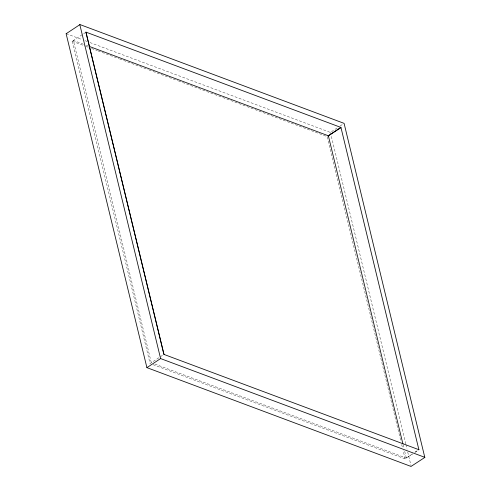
<?xml version="1.0" encoding="UTF-8"?>
<svg xmlns="http://www.w3.org/2000/svg" width="491" height="491" viewBox="0 0 491 491"><rect width="100%" height="100%" fill="white"/><g stroke="black" fill="none" stroke-linecap="round" stroke-linejoin="round"><path stroke-width="0.37" stroke-dasharray="2.46 1.84" d="M412.25 454.015L405.106 458.895L403.123 450.48M72.097 41.25L150.068 363.555L163.902 354.392M89.902 42.527L330.4 132.429L337.569 127.672M85.741 32.351L72.189 41.244M340.116 125.991L343.289 123.885M414.791 452.334L418.602 449.805M154.904 364.07L406.327 458.054L412.618 453.887M415.134 452.217L418.915 449.713M405.069 458.864L151.707 364.169M66.23 33.676L82.009 39.575M84.882 40.649L87.036 41.453M83.402 44.208L73.343 40.452L151.314 362.732M86.275 45.282L88.429 46.086M72.281 41.269L85.195 46.093M85.913 46.363L88.067 47.167M91.651 48.511L97.396 50.653M98.108 50.923L118.92 58.699M119.632 58.969L148.337 69.697M149.049 69.968L177.748 80.69M178.466 80.96L327.135 136.584M405.75 443.925L330.4 132.429M405.928 444.668L407.014 449.136M407.733 452.113L410.973 465.517M403.086 444.662L403.983 448.381M404.707 451.358L406.327 458.054M327.233 136.786L400.957 441.538M401.681 444.515L402.399 447.497"/><path stroke-width="0.74" d="M418.602 449.805L418.903 449.75L340.944 127.439L85.931 32.111L164.012 354.52M66.107 33.633L146.913 367.642L411.022 466.432L424.813 457.446L344.087 123.358L79.978 24.568L66.23 33.676M424.893 457.367L160.6 358.571L146.913 367.642M89.147 46.357L328.356 135.78L340.975 127.678M327.957 136.068L340.729 127.372M418.915 449.713L163.902 354.392L85.931 32.136M79.8 24.562L160.6 358.571M328.356 135.78L402.902 443.913"/></g></svg>
